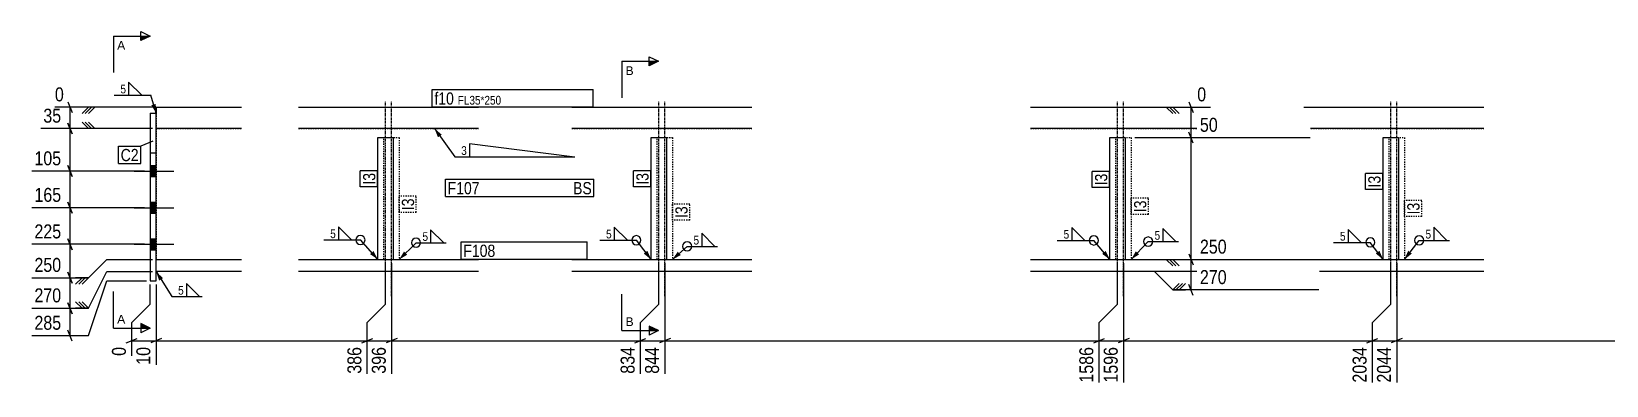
# Model space of a CAD drawing. Header units: millimetres. Extents: x 9 to 44203, y 10 to 1769.
# Drawn here: x 39038 to 41620, y 10 to 591 of the extents above; entities that cross this region are included whole.
import ezdxf

# ---------------------------------------------------------------- set-up
doc = ezdxf.new("R2010")
doc.units = ezdxf.units.MM
doc.linetypes.add('DXK_LINE_DOT2', pattern=[3.9198, 1.9599, -1.9599])
doc.linetypes.add('DXK_LINE_DOT3', pattern=[5.9187, 2.979, -0.9799, 0.9799, -0.9799])
for name, color, linetype in [('MÅLSÆTNING', 7, 'Continuous'), ('STÅL', 7, 'Continuous'), ('TEKST', 7, 'Continuous')]:
    doc.layers.add(name, color=color, linetype=linetype)
doc.styles.add('Arial', font='ARIAL.TTF', dxfattribs={"height": 0.2})
doc.styles.add('Arial Narrow', font='ARIALN.TTF', dxfattribs={"height": 0.2})

msp = doc.modelspace()

# ---------------------------------------------------------------- hatches: boundary and pattern name
at = {"layer": 'STÅL', "linetype": 'Continuous'}
for points in [[(39242.7, 352.6), (39242.7, 370.6), (39232.7, 370.6), (39232.7, 352.6)], [(39242.7, 352.6), (39242.7, 370.6), (39232.7, 370.6), (39232.7, 352.6)], [(39242.7, 292.6), (39242.7, 310.6), (39232.7, 310.6), (39232.7, 292.6)], [(39242.7, 292.6), (39242.7, 310.6), (39232.7, 310.6), (39232.7, 292.6)], [(39242.7, 232.6), (39242.7, 250.6), (39232.7, 250.6), (39232.7, 232.6)], [(39242.7, 232.6), (39242.7, 250.6), (39232.7, 250.6), (39232.7, 232.6)]]:
    msp.add_hatch(color=96, dxfattribs=at).paths.add_polyline_path(points)
at = {"layer": 'TEKST', "linetype": 'Continuous'}
for color, points in [(30, [(39217.7, 575.9), (39217.7, 583.4), (39232.7, 583.4)]), (30, [(40051.2, 534.4), (40051.2, 541.9), (40066.2, 541.9)]), (3, [(39242, 472), (39242.7, 456.6), (39234.8, 469.9)]), (3, [(39704.7, 417.2), (39699, 431.6), (39710.8, 421.6)]), (3, [(39704.7, 417.2), (39699, 431.6), (39710.8, 421.6)]), (3, [(39599, 230.3), (39606.2, 216.6), (39593.4, 225.3)]), (3, [(39654.4, 224.5), (39641.2, 216.6), (39649.1, 229.8)]), (3, [(40048, 230.8), (40054.2, 216.6), (40042.1, 226.2)]), (3, [(40102.8, 223.8), (40089.2, 216.6), (40097.8, 229.4)]), (3, [(40799.4, 230.5), (40806.2, 216.6), (40793.7, 225.7)]), (3, [(40854.2, 224.9), (40841.2, 216.6), (40848.8, 230)]), (3, [(41248.2, 230.8), (41254.2, 216.6), (41242.2, 226.3)]), (3, [(41301.3, 226.2), (41289.2, 216.6), (41295.3, 230.8)]), (3, [(39247.5, 181.9), (39242.7, 196.6), (39253.8, 185.9)]), (30, [(39217.7, 103.8), (39217.7, 111.3), (39232.7, 103.8)]), (30, [(40051.2, 99.8), (40051.2, 107.3), (40066.2, 99.8)])]:
    msp.add_hatch(color=color, dxfattribs=at).paths.add_polyline_path(points)

# ---------------------------------------------------------------- linework, layer by layer
at = {"layer": 'MÅLSÆTNING', "color": 7, "linetype": 'Continuous'}
for p, q in [((39131.6, 466.6), (39121.1, 456.1)), ((39142.1, 466.6), (39121.1, 466.6)), ((39136.8, 466.6), (39126.3, 456.1)), ((39142.1, 466.6), (39131.6, 456.1)), ((40868.7, 466.6), (40964.2, 466.6)), ((40898.8, 466.6), (40909.3, 456.1)), ((40898.8, 466.6), (40919.8, 466.6)), ((40904.1, 466.6), (40914.6, 456.1)), ((40909.3, 466.6), (40919.8, 456.1)), ((40935.7, 475.6), (40942.9, 457.6)), ((40939.3, 416.6), (40939.3, 466.6)), ((39098, 440.6), (39105.2, 422.6)), ((39131.6, 431.6), (39121.1, 442.1)), ((39131.6, 431.6), (39121.1, 442.1)), ((39136.8, 431.6), (39126.3, 442.1)), ((39136.8, 431.6), (39126.3, 442.1)), ((39142.1, 431.6), (39131.6, 442.1)), ((39142.1, 431.6), (39131.6, 442.1)), ((39236.7, 431.6), (39053.4, 431.6)), ((39142.1, 431.6), (39121.1, 431.6)), ((39142.1, 431.6), (39121.1, 431.6)), ((40847.2, 416.6), (41134.5, 416.6)), ((40847.2, 416.6), (41134.5, 416.6)), ((40942.9, 407.6), (40935.7, 425.6)), ((40942.9, 407.6), (40935.7, 425.6)), ((40939.3, 216.6), (40939.3, 416.6)), ((39223.7, 361.6), (39038.7, 361.6)), ((39098, 310.6), (39105.2, 292.6)), ((39223.7, 301.6), (39038.7, 301.6)), ((39101.6, 241.6), (39101.6, 301.6)), ((39223.7, 241.6), (39038.7, 241.6)), ((39223.7, 241.6), (39038.7, 241.6)), ((39105.2, 232.6), (39098, 250.6)), ((39098, 250.6), (39105.2, 232.6)), ((39101.6, 186.6), (39101.6, 241.6)), ((39131.6, 186.6), (39161.6, 216.6)), ((39131.6, 186.6), (39161.6, 216.6)), ((39161.6, 216.6), (39236.7, 216.6)), ((39161.6, 216.6), (39236.7, 216.6)), ((39618.7, 143.1), (39618.7, 210.6)), ((39618.7, 143.1), (39618.7, 210.6)), ((39628.7, 210.6), (39628.7, 29)), ((39628.7, 210.6), (39628.7, 29)), ((40066.7, 143.1), (40066.7, 210.6)), ((40066.7, 143.1), (40066.7, 210.6)), ((40076.7, 210.6), (40076.7, 29)), ((40076.7, 210.6), (40076.7, 29)), ((40818.7, 143.1), (40818.7, 210.6)), ((40818.7, 143.1), (40818.7, 210.6)), ((40828.7, 210.6), (40828.7, 14.4)), ((40861.9, 216.6), (41149.1, 216.6)), ((40861.9, 216.6), (41149.1, 216.6)), ((40898.8, 216.6), (40909.3, 206.1)), ((40898.8, 216.6), (40919.8, 216.6)), ((40898.8, 216.6), (40909.3, 206.1)), ((40898.8, 216.6), (40919.8, 216.6)), ((40904.1, 216.6), (40914.6, 206.1)), ((40904.1, 216.6), (40914.6, 206.1)), ((40909.3, 216.6), (40919.8, 206.1)), ((40909.3, 216.6), (40919.8, 206.1)), ((40935.7, 225.6), (40942.9, 207.6)), ((40935.7, 225.6), (40942.9, 207.6)), ((40939.3, 166.6), (40939.3, 216.6)), ((41266.7, 143.1), (41266.7, 210.6)), ((41266.7, 143.1), (41266.7, 210.6)), ((41276.7, 210.6), (41276.7, 14.4)), ((41276.7, 210.6), (41276.7, 14.4)), ((39038.7, 186.6), (39131.6, 186.6)), ((39038.7, 186.6), (39131.6, 186.6)), ((39105.2, 177.6), (39098, 195.6)), ((39098, 195.6), (39105.2, 177.6)), ((39101.6, 136.6), (39101.6, 186.6)), ((39121.1, 186.6), (39110.6, 176.1)), ((39131.6, 186.6), (39110.6, 186.6)), ((39121.1, 186.6), (39110.6, 176.1)), ((39131.6, 186.6), (39110.6, 186.6)), ((39126.3, 186.6), (39115.8, 176.1)), ((39126.3, 186.6), (39115.8, 176.1)), ((39131.6, 186.6), (39121.1, 176.1)), ((39131.6, 186.6), (39121.1, 176.1)), ((39131.6, 136.6), (39161.6, 196.6)), ((39131.6, 136.6), (39161.6, 196.6)), ((39131.6, 91.6), (39161.6, 181.6)), ((39161.6, 196.6), (39236.7, 196.6)), ((39161.6, 196.6), (39236.7, 196.6)), ((39161.6, 181.6), (39226.7, 181.6)), ((40879.3, 196.6), (40861.9, 196.6)), ((40909.3, 166.6), (40879.3, 196.6)), ((39232.7, 143.1), (39232.7, 175.6)), ((39242.7, 175.6), (39242.7, 43.7)), ((39242.7, 175.6), (39242.7, 43.7)), ((40909.3, 166.6), (40919.8, 177.1)), ((41149.1, 166.6), (40909.3, 166.6)), ((40909.3, 166.6), (40930.3, 166.6)), ((40914.6, 166.6), (40925.1, 177.1)), ((40919.8, 166.6), (40930.3, 177.1)), ((40942.9, 157.6), (40935.7, 175.6)), ((39038.7, 136.6), (39131.6, 136.6)), ((39038.7, 136.6), (39131.6, 136.6)), ((39105.2, 127.6), (39098, 145.6)), ((39098, 145.6), (39105.2, 127.6)), ((39101.6, 91.6), (39101.6, 136.6)), ((39121.1, 136.6), (39110.6, 147.1)), ((39121.1, 136.6), (39110.6, 147.1)), ((39131.6, 136.6), (39110.6, 136.6)), ((39131.6, 136.6), (39110.6, 136.6)), ((39126.3, 136.6), (39115.8, 147.1)), ((39126.3, 136.6), (39115.8, 147.1)), ((39131.6, 136.6), (39121.1, 147.1)), ((39131.6, 136.6), (39121.1, 147.1)), ((39202.7, 113.1), (39232.7, 143.1)), ((39588.7, 113.1), (39618.7, 143.1)), ((39588.7, 113.1), (39618.7, 143.1)), ((40036.7, 113.1), (40066.7, 143.1)), ((40036.7, 113.1), (40066.7, 143.1)), ((40788.7, 113.1), (40818.7, 143.1)), ((40788.7, 113.1), (40818.7, 143.1)), ((41236.7, 113.1), (41266.7, 143.1)), ((41236.7, 113.1), (41266.7, 143.1)), ((39202.7, 58.3), (39202.7, 113.1)), ((39588.7, 29), (39588.7, 113.1)), ((40036.7, 29), (40036.7, 113.1)), ((40788.7, 14.4), (40788.7, 113.1)), ((41236.7, 14.4), (41236.7, 113.1)), ((39038.7, 91.6), (39131.6, 91.6)), ((39105.2, 82.6), (39098, 100.6)), ((39193.7, 79.5), (39211.7, 86.7)), ((39202.7, 83.1), (39242.7, 83.1)), ((39251.7, 86.7), (39233.7, 79.5)), ((39251.7, 86.7), (39233.7, 79.5)), ((39579.7, 79.5), (39597.7, 86.7)), ((39588.7, 83.1), (39628.7, 83.1)), ((39637.7, 86.7), (39619.7, 79.5)), ((39637.7, 86.7), (39619.7, 79.5)), ((40027.7, 79.5), (40045.7, 86.7)), ((40036.7, 83.1), (40076.7, 83.1)), ((40085.7, 86.7), (40067.7, 79.5)), ((40085.7, 86.7), (40067.7, 79.5)), ((40779.7, 79.5), (40797.7, 86.7)), ((40788.7, 83.1), (40828.7, 83.1)), ((40837.7, 86.7), (40819.7, 79.5)), ((41227.7, 79.5), (41245.7, 86.7)), ((41236.7, 83.1), (41276.7, 83.1)), ((41285.7, 86.7), (41267.7, 79.5)), ((41285.7, 86.7), (41267.7, 79.5)), ((41276.7, 83.1), (42118.7, 83.1))]:
    msp.add_line(p, q, dxfattribs=at)
at = {"layer": 'STÅL', "color": 2, "linetype": 'Continuous'}
for p, q in [((39242.7, 466.6), (39242.7, 456.6)), ((39242.7, 466.6), (39382.7, 466.6)), ((39476.2, 466.6), (39771.2, 466.6)), ((39924.2, 466.6), (40219.2, 466.6)), ((40676.2, 466.6), (40971.2, 466.6)), ((41124.2, 466.6), (41419.2, 466.6)), ((39232.7, 456.6), (39232.7, 181.6)), ((39232.7, 456.6), (39242.7, 456.6)), ((39242.7, 216.6), (39242.7, 456.6)), ((39382.7, 431.6), (39242.7, 431.6)), ((39771.2, 431.6), (39476.2, 431.6)), ((39606.2, 216.6), (39606.2, 416.6)), ((39606.2, 416.6), (39631.2, 416.6)), ((39631.2, 416.6), (39631.2, 216.6)), ((40219.2, 431.6), (39924.2, 431.6)), ((40054.2, 216.6), (40054.2, 416.6)), ((40054.2, 416.6), (40079.2, 416.6)), ((40079.2, 416.6), (40079.2, 216.6)), ((40971.2, 431.6), (40676.2, 431.6)), ((40806.2, 216.6), (40806.2, 416.6)), ((40806.2, 416.6), (40831.2, 416.6)), ((40831.2, 416.6), (40831.2, 216.6)), ((41419.2, 431.6), (41124.2, 431.6)), ((41254.2, 216.6), (41254.2, 416.6)), ((41254.2, 416.6), (41279.2, 416.6)), ((41279.2, 416.6), (41279.2, 216.6)), ((39232.7, 391.6), (39242.7, 391.6)), ((39242.7, 196.6), (39242.7, 216.6)), ((39242.7, 216.6), (39382.7, 216.6)), ((39476.2, 216.6), (39771.2, 216.6)), ((39924.2, 216.6), (40219.2, 216.6)), ((40676.2, 216.6), (40971.2, 216.6)), ((41124.2, 216.6), (41419.2, 216.6)), ((39232.7, 181.6), (39242.7, 181.6)), ((39382.7, 196.6), (39242.7, 196.6)), ((39242.7, 181.6), (39242.7, 196.6)), ((39771.2, 196.6), (39476.2, 196.6)), ((40219.2, 196.6), (39924.2, 196.6)), ((40971.2, 196.6), (40676.2, 196.6)), ((41419.2, 196.6), (41124.2, 196.6))]:
    msp.add_line(p, q, dxfattribs=at)
at = {"layer": 'STÅL', "color": 7, "linetype": 'DXK_LINE_DOT3'}
for p, q in [((39618.7, 156.6), (39618.7, 476.6)), ((39628.7, 156.6), (39628.7, 476.6)), ((40066.7, 156.6), (40066.7, 476.6)), ((40076.7, 156.6), (40076.7, 476.6)), ((40818.7, 156.6), (40818.7, 476.6)), ((40828.7, 156.6), (40828.7, 476.6)), ((41266.7, 156.6), (41266.7, 476.6)), ((41276.7, 156.6), (41276.7, 476.6))]:
    msp.add_line(p, q, dxfattribs=at)
at = {"layer": 'STÅL', "color": 7, "linetype": 'DXK_LINE_DOT2'}
for p, q in [((39242.7, 456.6), (39242.7, 431.6)), ((39242.7, 431.6), (39242.7, 216.6)), ((39242.7, 431.6), (39382.7, 431.6)), ((39476.2, 431.6), (39771.2, 431.6)), ((39616.2, 216.6), (39616.2, 416.6)), ((39616.2, 416.6), (39641.2, 416.6)), ((39641.2, 416.6), (39641.2, 216.6)), ((39924.2, 431.6), (40219.2, 431.6)), ((40064.2, 216.6), (40064.2, 416.6)), ((40064.2, 416.6), (40089.2, 416.6)), ((40089.2, 416.6), (40089.2, 216.6)), ((40676.2, 431.6), (40971.2, 431.6)), ((40816.2, 216.6), (40816.2, 416.6)), ((40816.2, 416.6), (40829.4, 416.6)), ((40829.5, 416.6), (40829.4, 416.6)), ((40829.5, 416.6), (40841.2, 416.6)), ((40841.2, 416.6), (40841.2, 216.6)), ((41124.2, 431.6), (41419.2, 431.6)), ((41264.2, 216.6), (41264.2, 416.6)), ((41264.2, 416.6), (41277.4, 416.6)), ((41277.5, 416.6), (41277.4, 416.6)), ((41277.5, 416.6), (41289.2, 416.6)), ((41289.2, 416.6), (41289.2, 216.6)), ((39242.7, 216.6), (39382.7, 216.6)), ((39242.7, 196.6), (39242.7, 216.6)), ((39476.2, 216.6), (39771.2, 216.6)), ((39924.2, 216.6), (40219.2, 216.6)), ((40676.2, 216.6), (40971.2, 216.6)), ((41124.2, 216.6), (41419.2, 216.6))]:
    msp.add_line(p, q, dxfattribs=at)
at = {"layer": 'STÅL', "color": 96, "linetype": 'Continuous'}
for p, q in [((39206.7, 361.6), (39271.7, 361.6)), ((39206.7, 361.6), (39271.7, 361.6)), ((39232.7, 370.6), (39242.7, 370.6)), ((39232.7, 370.6), (39242.7, 370.6)), ((39232.7, 352.6), (39242.7, 352.6)), ((39232.7, 352.6), (39242.7, 352.6)), ((39232.7, 310.6), (39242.7, 310.6)), ((39232.7, 310.6), (39242.7, 310.6)), ((39206.7, 301.6), (39271.7, 301.6)), ((39206.7, 301.6), (39271.7, 301.6)), ((39232.7, 292.6), (39242.7, 292.6)), ((39232.7, 292.6), (39242.7, 292.6)), ((39206.7, 241.6), (39271.7, 241.6)), ((39206.7, 241.6), (39271.7, 241.6)), ((39232.7, 250.6), (39242.7, 250.6)), ((39232.7, 250.6), (39242.7, 250.6)), ((39232.7, 232.6), (39242.7, 232.6)), ((39232.7, 232.6), (39242.7, 232.6))]:
    msp.add_line(p, q, dxfattribs=at)
at = {"layer": 'TEKST', "color": 30, "linetype": 'Continuous'}
for p, q in [((39217.7, 575.9), (39217.7, 590.9)), ((39217.7, 590.9), (39232.7, 583.4)), ((39232.7, 583.4), (39217.7, 575.9)), ((40051.2, 534.4), (40051.2, 549.4)), ((40051.2, 549.4), (40066.2, 541.9)), ((40066.2, 541.9), (40051.2, 534.4)), ((39232.7, 103.8), (39217.7, 111.3)), ((39217.7, 111.3), (39217.7, 96.3)), ((39232.7, 103.8), (39217.7, 96.3)), ((40066.2, 99.8), (40051.2, 107.3)), ((40051.2, 107.3), (40051.2, 92.3)), ((40066.2, 99.8), (40051.2, 92.3))]:
    msp.add_line(p, q, dxfattribs=at)
at = {"layer": 'TEKST', "color": 3, "linetype": 'Continuous'}
for p, q in [((39242.7, 456.6), (39233.8, 486.3)), ((39606.2, 216.6), (39577.6, 248.7)), ((40054.2, 216.6), (40030, 248.2)), ((40806.2, 216.6), (40780, 247.8)), ((41254.2, 216.6), (41233.2, 244.6))]:
    msp.add_line(p, q, dxfattribs=at)
for centre, start, end in [((39577.6, 248.7), 90, 270), ((39577.6, 248.7), 270, 90), ((40030, 248.2), 90, 270), ((40030, 248.2), 270, 90), ((40780, 247.8), 90, 270), ((40780, 247.8), 270, 90), ((41233.2, 244.6), 90, 270), ((41233.2, 244.6), 270, 90)]:
    msp.add_arc(centre, 7.5, start, end, dxfattribs=at)

# ---------------------------------------------------------------- wipeouts: each hides what was drawn before it
at = {"color": 0, "linetype": 'Continuous'}
for points in [[(39192, 560.9), (39192, 575.9), (39178.7, 575.9), (39178.7, 560.9)], [(40025.5, 519.4), (40025.5, 534.4), (40012.2, 534.4), (40012.2, 519.4)]]:
    msp.add_wipeout(points, dxfattribs=at).dxf.layer = 'TEKST'
at = {"color": 0}
for points in [[(39194.5, 488.1), (39194.5, 505.5), (39182.9, 505.5), (39182.9, 488.1)], [(39213.9, 378), (39213.9, 399), (39184.5, 399), (39184.5, 378)], [(39753.1, 387), (39753.1, 404.4), (39741.6, 404.4), (39741.6, 387)], [(39772.9, 323.6), (39772.9, 344.6), (39720.5, 344.6), (39720.5, 323.6)], [(39956.9, 323.6), (39956.9, 344.6), (39926.2, 344.6), (39926.2, 323.6)], [(39538.3, 250.5), (39538.3, 267.9), (39526.8, 267.9), (39526.8, 250.5)], [(39689.6, 245.9), (39689.6, 263.3), (39678.1, 263.3), (39678.1, 245.9)], [(39990.7, 250), (39990.7, 267.4), (39979.1, 267.4), (39979.1, 250)], [(40740.7, 249.6), (40740.7, 267), (40729.2, 267), (40729.2, 249.6)], [(40890, 247.8), (40890, 265.2), (40878.4, 265.2), (40878.4, 247.8)], [(41193.9, 246.4), (41193.9, 263.8), (41182.3, 263.8), (41182.3, 246.4)], [(41334.2, 249.8), (41334.2, 267.2), (41322.6, 267.2), (41322.6, 249.8)], [(40134, 239.9), (40134, 257.3), (40122.5, 257.3), (40122.5, 239.9)], [(39289.1, 157.6), (39289.1, 175), (39277.5, 175), (39277.5, 157.6)]]:
    msp.add_wipeout(points, dxfattribs=at).dxf.layer = 'TEKST'

# ---------------------------------------------------------------- next in the draw order: linework, layer by layer
at = {"layer": 'TEKST', "color": 7, "linetype": 'Continuous'}
for p, q in [((39172.7, 583.4), (39172.7, 523.4)), ((39172.7, 583.4), (39232.7, 583.4)), ((40006.2, 541.9), (40006.2, 481.9)), ((40006.2, 541.9), (40066.2, 541.9))]:
    msp.add_line(p, q, dxfattribs=at)
at = {"layer": 'TEKST', "color": 3, "linetype": 'Continuous'}
for p, q in [((39219, 486.3), (39197.6, 507.8)), ((39197.6, 507.8), (39197.6, 486.3)), ((39173.6, 486.3), (39233.8, 486.3)), ((39197.6, 486.3), (39219, 486.3)), ((39699, 431.6), (39732.3, 385.2)), ((39699, 431.6), (39732.3, 385.2)), ((39924.6, 385.2), (39756.2, 406.6)), ((39756.2, 406.6), (39756.2, 385.2)), ((39732.3, 385.2), (39928.9, 385.2)), ((39756.2, 385.2), (39924.6, 385.2)), ((39562.8, 248.7), (39541.4, 270.2)), ((39541.4, 270.2), (39541.4, 248.7)), ((39714.2, 244.1), (39692.7, 265.5)), ((39692.7, 265.5), (39692.7, 244.1)), ((40015.2, 248.2), (39993.8, 269.6)), ((39993.8, 269.6), (39993.8, 248.2)), ((40158.6, 238.1), (40137.1, 259.5)), ((40137.1, 259.5), (40137.1, 238.1)), ((40765.2, 247.8), (40743.8, 269.3)), ((40743.8, 269.3), (40743.8, 247.8)), ((40914.5, 246), (40893, 267.4)), ((40893, 267.4), (40893, 246)), ((41218.4, 244.6), (41197, 266)), ((41197, 266), (41197, 244.6)), ((41358.7, 248), (41337.3, 269.4)), ((41337.3, 269.4), (41337.3, 248)), ((39517.5, 248.7), (39577.6, 248.7)), ((39541.4, 248.7), (39562.8, 248.7)), ((39641.2, 216.6), (39668.8, 244.1)), ((39668.8, 244.1), (39718.4, 244.1)), ((39692.7, 244.1), (39714.2, 244.1)), ((39969.8, 248.2), (40030, 248.2)), ((39993.8, 248.2), (40015.2, 248.2)), ((40089.2, 216.6), (40113.2, 238.1)), ((40113.2, 238.1), (40162.8, 238.1)), ((40137.1, 238.1), (40158.6, 238.1)), ((40719.9, 247.8), (40780, 247.8)), ((40743.8, 247.8), (40765.2, 247.8)), ((40841.2, 216.6), (40869.1, 246)), ((40869.1, 246), (40918.8, 246)), ((40893, 246), (40914.5, 246)), ((41173, 244.6), (41233.2, 244.6)), ((41197, 244.6), (41218.4, 244.6)), ((41289.2, 216.6), (41313.3, 248)), ((41313.3, 248), (41363, 248)), ((41337.3, 248), (41358.7, 248)), ((39242.7, 196.6), (39268.2, 155.8)), ((39268.2, 155.8), (39317.9, 155.8)), ((39313.6, 155.8), (39292.2, 177.2)), ((39292.2, 177.2), (39292.2, 155.8)), ((39292.2, 155.8), (39313.6, 155.8))]:
    msp.add_line(p, q, dxfattribs=at)
for centre, start, end in [((39668.8, 244.1), 90, 270), ((39668.8, 244.1), 270, 90), ((40113.2, 238.1), 90, 270), ((40113.2, 238.1), 270, 90), ((40869.1, 246), 90, 270), ((40869.1, 246), 270, 90), ((41313.3, 248), 90, 270), ((41313.3, 248), 270, 90)]:
    msp.add_arc(centre, 7.5, start, end, dxfattribs=at)

# ---------------------------------------------------------------- next in the draw order: texts
at = {"layer": 'TEKST', "color": 3, "linetype": 'Continuous', "style": 'Arial'}
for s, p in [('A', (39178.7, 560.9)), ('B', (40012.2, 519.4))]:
    msp.add_text(s, height=14.3, dxfattribs=at).set_placement(p)
at = {"layer": 'TEKST', "color": 3, "style": 'Arial Narrow'}
for s, p in [('5', (39184.1, 489.3)), ('3', (39742.8, 388.2)), ('5', (39528, 251.7)), ('5', (39679.3, 247.1)), ('5', (39980.3, 251.2)), ('5', (40730.4, 250.8)), ('5', (40879.6, 249)), ('5', (41183.5, 247.6)), ('5', (41323.8, 251)), ('5', (40123.7, 241.1)), ('5', (39278.7, 158.8))]:
    msp.add_text(s, height=14.3, dxfattribs=at).set_placement(p)

# ---------------------------------------------------------------- next in the draw order: wipeouts: each hides what was drawn before it
at = {"color": 0, "linetype": 'Continuous'}
for points, layer in [([(40969, 471.4), (40969, 505), (40944.7, 505), (40944.7, 471.4)], 'MÅLSÆTNING'), ([(41135, 421.4), (41135, 455), (40949.1, 455), (40949.1, 421.4)], 'MÅLSÆTNING'), ([(39091.8, 306.4), (39091.8, 340), (39038.3, 340), (39038.3, 306.4)], 'MÅLSÆTNING'), ([(41149.6, 221.4), (41149.6, 255), (40949.1, 255), (40949.1, 221.4)], 'MÅLSÆTNING'), ([(39091.8, 191.4), (39091.8, 225), (39038.3, 225), (39038.3, 191.4)], 'MÅLSÆTNING'), ([(41149.6, 171.4), (41149.6, 205), (40949.1, 205), (40949.1, 171.4)], 'MÅLSÆTNING'), ([(39091.8, 141.4), (39091.8, 175), (39038.3, 175), (39038.3, 141.4)], 'MÅLSÆTNING'), ([(40823.9, 77.7), (40790.3, 77.7), (40790.3, 9.6), (40823.9, 9.6)], 'MÅLSÆTNING'), ([(41271.9, 77.7), (41238.3, 77.7), (41238.3, 9.6), (41271.9, 9.6)], 'MÅLSÆTNING'), ([(39192, 111.3), (39192, 126.3), (39178.7, 126.3), (39178.7, 111.3)], 'TEKST')]:
    msp.add_wipeout(points, dxfattribs=at).dxf.layer = layer
at = {"color": 0}
for points in [[(39730.8, 470.8), (39730.8, 491.8), (39698.8, 491.8), (39698.8, 470.8)], [(39213.9, 378), (39213.9, 399), (39184.5, 399), (39184.5, 378)], [(39602, 358.6), (39581, 358.6), (39581, 339.4), (39602, 339.4)], [(39772.9, 323.6), (39772.9, 344.6), (39720.5, 344.6), (39720.5, 323.6)], [(39956.9, 323.6), (39956.9, 344.6), (39926.2, 344.6), (39926.2, 323.6)], [(40050, 358.6), (40029, 358.6), (40029, 339.4), (40050, 339.4)], [(40802, 357.5), (40781, 357.5), (40781, 338.3), (40802, 338.3)], [(41250, 354), (41229, 354), (41229, 334.8), (41250, 334.8)], [(39665.5, 316.7), (39644.5, 316.7), (39644.5, 297.5), (39665.5, 297.5)], [(40866, 313.4), (40845, 313.4), (40845, 294.2), (40866, 294.2)], [(40113.9, 303.8), (40092.9, 303.8), (40092.9, 284.6), (40113.9, 284.6)], [(41313.9, 309.7), (41292.9, 309.7), (41292.9, 290.5), (41313.9, 290.5)], [(39945.8, 220.8), (39945.8, 241.8), (39746.3, 241.8), (39746.3, 220.8)]]:
    msp.add_wipeout(points, dxfattribs=at).dxf.layer = 'TEKST'

# ---------------------------------------------------------------- next in the draw order: linework, layer by layer
at = {"layer": 'MÅLSÆTNING', "color": 7, "linetype": 'Continuous'}
for p, q in [((39098, 370.6), (39105.2, 352.6)), ((39101.6, 301.6), (39101.6, 361.6)), ((39105.2, 292.6), (39098, 310.6)), ((39223.7, 301.6), (39038.7, 301.6)), ((40828.7, 210.6), (40828.7, 14.4)), ((40788.7, 14.4), (40788.7, 113.1)), ((41236.7, 14.4), (41236.7, 113.1)), ((40076.7, 83.1), (40788.7, 83.1)), ((40779.7, 79.5), (40797.7, 86.7)), ((40837.7, 86.7), (40819.7, 79.5)), ((40828.7, 83.1), (41236.7, 83.1)), ((41227.7, 79.5), (41245.7, 86.7))]:
    msp.add_line(p, q, dxfattribs=at)
at = {"layer": 'TEKST', "color": 7, "linetype": 'Continuous'}
for p, q in [((39180.9, 402.6), (39217.5, 402.6)), ((39180.9, 374.4), (39180.9, 402.6)), ((39237.3, 411), (39217.5, 402.6)), ((39217.5, 374.4), (39217.5, 402.6)), ((39180.9, 374.4), (39217.5, 374.4)), ((39716.9, 348.2), (39960.5, 348.2)), ((39716.9, 320), (39716.9, 348.2)), ((39960.5, 320), (39960.5, 348.2)), ((39716.9, 320), (39960.5, 320)), ((39172.7, 103.8), (39172.7, 163.8)), ((39172.7, 103.8), (39232.7, 103.8))]:
    msp.add_line(p, q, dxfattribs=at)

# ---------------------------------------------------------------- next in the draw order: texts
at = {"layer": 'MÅLSÆTNING', "color": 3, "linetype": 'Continuous', "style": 'Arial Narrow'}
for s, height, p in [('0', 22.9, (40949.5, 476.2)), ('50', 22.91, (40953.9, 426.2)), ('165', 22.91, (39043.1, 311.2)), ('250', 22.91, (40953.9, 226.2)), ('250', 22.91, (39043.1, 196.2)), ('270', 22.91, (40953.9, 176.2)), ('270', 22.91, (39043.1, 146.2))]:
    msp.add_text(s, height=height, dxfattribs=at).set_placement(p)
for s, p in [('1596', (40819.1, 14.4)), ('2044', (41267.1, 14.4))]:
    msp.add_text(s, height=22.91, rotation=90.0002, dxfattribs=at).set_placement(p)
at = {"layer": 'TEKST', "color": 3, "style": 'Arial Narrow'}
for s, p in [('C2', (39184.5, 378)), ('F107', (39720.5, 323.6)), ('BS', (39926.2, 323.6))]:
    msp.add_text(s, height=20.04, dxfattribs=at).set_placement(p)
at = {"layer": 'TEKST', "color": 3, "linetype": 'Continuous', "style": 'Arial'}
msp.add_text('A', height=14.3, dxfattribs=at).set_placement((39178.7, 111.3))

# ---------------------------------------------------------------- next in the draw order: wipeouts: each hides what was drawn before it
at = {"color": 0, "linetype": 'Continuous'}
msp.add_wipeout([(39091.8, 96.4), (39091.8, 130), (39038.3, 130), (39038.3, 96.4)], dxfattribs=at).dxf.layer = 'MÅLSÆTNING'
at = {"color": 0}
for points in [[(39730.8, 470.8), (39730.8, 491.8), (39698.8, 491.8), (39698.8, 470.8)], [(39602, 358.6), (39581, 358.6), (39581, 339.4), (39602, 339.4)], [(40050, 358.6), (40029, 358.6), (40029, 339.4), (40050, 339.4)], [(40802, 357.5), (40781, 357.5), (40781, 338.3), (40802, 338.3)], [(41250, 354), (41229, 354), (41229, 334.8), (41250, 334.8)], [(39665.5, 316.7), (39644.5, 316.7), (39644.5, 297.5), (39665.5, 297.5)], [(40866, 313.4), (40845, 313.4), (40845, 294.2), (40866, 294.2)], [(40113.9, 303.8), (40092.9, 303.8), (40092.9, 284.6), (40113.9, 284.6)], [(41313.9, 309.7), (41292.9, 309.7), (41292.9, 290.5), (41313.9, 290.5)], [(39945.8, 220.8), (39945.8, 241.8), (39746.3, 241.8), (39746.3, 220.8)]]:
    msp.add_wipeout(points, dxfattribs=at).dxf.layer = 'TEKST'

# ---------------------------------------------------------------- next in the draw order: linework, layer by layer
at = {"layer": 'TEKST', "color": 7, "linetype": 'Continuous'}
for p, q in [((39695.2, 467.2), (39695.2, 495.4)), ((39577.4, 335.8), (39577.4, 362.2)), ((39605.6, 362.2), (39577.4, 362.2)), ((39605.6, 335.8), (39605.6, 362.2)), ((40025.4, 335.8), (40025.4, 362.2)), ((40053.6, 362.2), (40025.4, 362.2)), ((40053.6, 335.8), (40053.6, 362.2)), ((39605.6, 335.8), (39577.4, 335.8)), ((40053.6, 335.8), (40025.4, 335.8)), ((40777.4, 334.7), (40777.4, 361.1)), ((40805.6, 361.1), (40777.4, 361.1)), ((40805.6, 334.7), (40805.6, 361.1)), ((41225.4, 331.2), (41225.4, 357.6)), ((41253.6, 357.6), (41225.4, 357.6)), ((41253.6, 331.2), (41253.6, 357.6)), ((40805.6, 334.7), (40777.4, 334.7)), ((41253.6, 331.2), (41225.4, 331.2)), ((39742.7, 245.4), (39949.4, 245.4)), ((39742.7, 217.2), (39742.7, 245.4)), ((39949.4, 217.2), (39949.4, 245.4)), ((39742.7, 217.2), (39949.4, 217.2))]:
    msp.add_line(p, q, dxfattribs=at)
at = {"layer": 'TEKST', "color": 7, "linetype": 'DXK_LINE_DOT2'}
for p, q in [((39640.9, 293.9), (39640.9, 320.3)), ((39669.1, 320.3), (39640.9, 320.3)), ((39669.1, 293.9), (39669.1, 320.3)), ((40841.2, 315.1), (40841.4, 317)), ((40841.4, 290.6), (40841.4, 317)), ((40869.6, 317), (40841.4, 317)), ((40869.6, 290.6), (40869.6, 317)), ((41289.2, 312.7), (41289.3, 313.3)), ((41289.3, 286.9), (41289.3, 313.3)), ((41317.5, 313.3), (41289.3, 313.3)), ((41317.5, 286.9), (41317.5, 313.3)), ((39641.2, 297.7), (39640.9, 293.9)), ((39669.1, 293.9), (39640.9, 293.9)), ((40089.2, 307.1), (40089.3, 307.4)), ((40089.3, 281), (40089.3, 307.4)), ((40117.5, 307.4), (40089.3, 307.4)), ((40117.5, 281), (40117.5, 307.4)), ((40869.6, 290.6), (40841.4, 290.6)), ((41317.5, 286.9), (41289.3, 286.9)), ((40117.5, 281), (40089.3, 281))]:
    msp.add_line(p, q, dxfattribs=at)

# ---------------------------------------------------------------- next in the draw order: texts
at = {"layer": 'MÅLSÆTNING', "color": 3, "linetype": 'Continuous', "style": 'Arial Narrow'}
msp.add_text('285', height=22.91, dxfattribs=at).set_placement((39043.1, 101.2))
at = {"layer": 'TEKST', "color": 3, "style": 'Arial Narrow'}
for p in [(39602, 339.4), (40050, 339.4), (40802, 338.3), (41250, 334.8), (39665.5, 297.5), (40866, 294.2), (40113.9, 284.6), (41313.9, 290.5)]:
    msp.add_text('I3', height=20.04, rotation=90.0002, dxfattribs=at).set_placement(p)
msp.add_text('F108', height=20.04, dxfattribs=at).set_placement((39746.3, 220.8))

# ---------------------------------------------------------------- next in the draw order: wipeouts: each hides what was drawn before it
at = {"color": 0, "linetype": 'Continuous'}
for points in [[(39091.8, 366.4), (39091.8, 400), (39038.3, 400), (39038.3, 366.4)], [(39091.8, 246.4), (39091.8, 280), (39038.3, 280), (39038.3, 246.4)], [(40071.9, 77.7), (40038.3, 77.7), (40038.3, 24.2), (40071.9, 24.2)], [(40783.9, 77.7), (40750.3, 77.7), (40750.3, 9.6), (40783.9, 9.6)], [(41231.9, 77.7), (41198.3, 77.7), (41198.3, 9.6), (41231.9, 9.6)]]:
    msp.add_wipeout(points, dxfattribs=at).dxf.layer = 'MÅLSÆTNING'
at = {"color": 0}
msp.add_wipeout([(39955.4, 470.8), (39955.4, 485.8), (39737.1, 485.8), (39737.1, 470.8)], dxfattribs=at).dxf.layer = 'TEKST'

# ---------------------------------------------------------------- next in the draw order: linework, layer by layer
at = {"layer": 'MÅLSÆTNING', "color": 7, "linetype": 'Continuous'}
for p, q in [((39101.6, 361.6), (39101.6, 431.6)), ((39223.7, 361.6), (39038.7, 361.6)), ((39105.2, 352.6), (39098, 370.6)), ((40036.7, 29), (40036.7, 113.1)), ((39628.7, 83.1), (40036.7, 83.1)), ((40027.7, 79.5), (40045.7, 86.7))]:
    msp.add_line(p, q, dxfattribs=at)

# ---------------------------------------------------------------- next in the draw order: texts
at = {"layer": 'MÅLSÆTNING', "color": 3, "linetype": 'Continuous', "style": 'Arial Narrow'}
for s, p in [('105', (39043.1, 371.2)), ('225', (39043.1, 251.2))]:
    msp.add_text(s, height=22.91, dxfattribs=at).set_placement(p)
for s, p in [('844', (40067.1, 29)), ('1586', (40779.1, 14.4)), ('2034', (41227.1, 14.4))]:
    msp.add_text(s, height=22.91, rotation=90.0002, dxfattribs=at).set_placement(p)

# ---------------------------------------------------------------- next in the draw order: wipeouts: each hides what was drawn before it
at = {"color": 0}
msp.add_wipeout([(39955.4, 470.8), (39955.4, 485.8), (39737.1, 485.8), (39737.1, 470.8)], dxfattribs=at).dxf.layer = 'TEKST'

# ---------------------------------------------------------------- next in the draw order: linework, layer by layer
at = {"layer": 'TEKST', "color": 7, "linetype": 'Continuous'}
for p, q in [((39695.2, 495.4), (39959, 495.4)), ((39959, 467.2), (39959, 495.4)), ((39695.2, 467.2), (39959, 467.2))]:
    msp.add_line(p, q, dxfattribs=at)

# ---------------------------------------------------------------- next in the draw order: texts
at = {"layer": 'TEKST', "color": 3, "style": 'Arial Narrow'}
for s, height, p in [('f10', 20.04, (39698.8, 470.8)), ('FL35*250', 14.32, (39737.1, 470.8))]:
    msp.add_text(s, height=height, dxfattribs=at).set_placement(p)

# ---------------------------------------------------------------- next in the draw order: wipeouts: each hides what was drawn before it
at = {"color": 0, "linetype": 'Continuous'}
for points, layer in [([(39091.8, 436.4), (39091.8, 470), (39052.9, 470), (39052.9, 436.4)], 'MÅLSÆTNING'), ([(39623.9, 77.7), (39590.3, 77.7), (39590.3, 24.2), (39623.9, 24.2)], 'MÅLSÆTNING'), ([(40031.9, 77.7), (39998.3, 77.7), (39998.3, 24.2), (40031.9, 24.2)], 'MÅLSÆTNING'), ([(40025.5, 107.3), (40025.5, 122.3), (40012.2, 122.3), (40012.2, 107.3)], 'TEKST')]:
    msp.add_wipeout(points, dxfattribs=at).dxf.layer = layer

# ---------------------------------------------------------------- next in the draw order: linework, layer by layer
at = {"layer": 'MÅLSÆTNING', "color": 7, "linetype": 'Continuous'}
for p, q in [((39236.7, 466.6), (39076.7, 466.6)), ((39098, 475.6), (39105.2, 457.6)), ((39101.6, 431.6), (39101.6, 466.6)), ((39105.2, 422.6), (39098, 440.6)), ((39236.7, 431.6), (39053.4, 431.6)), ((39588.7, 29), (39588.7, 113.1)), ((39242.7, 83.1), (39588.7, 83.1)), ((39579.7, 79.5), (39597.7, 86.7))]:
    msp.add_line(p, q, dxfattribs=at)
at = {"layer": 'TEKST', "color": 7, "linetype": 'Continuous'}
for q in [(40006.2, 159.8), (40066.2, 99.8)]:
    msp.add_line((40006.2, 99.8), q, dxfattribs=at)

# ---------------------------------------------------------------- next in the draw order: texts
at = {"layer": 'MÅLSÆTNING', "color": 3, "linetype": 'Continuous', "style": 'Arial Narrow'}
msp.add_text('35', height=22.91, dxfattribs=at).set_placement((39057.7, 441.2))
for s, p in [('396', (39619.1, 29)), ('834', (40027.1, 29))]:
    msp.add_text(s, height=22.91, rotation=90.0002, dxfattribs=at).set_placement(p)
at = {"layer": 'TEKST', "color": 3, "linetype": 'Continuous', "style": 'Arial'}
msp.add_text('B', height=14.3, dxfattribs=at).set_placement((40012.2, 107.3))

# ---------------------------------------------------------------- next in the draw order: wipeouts: each hides what was drawn before it
at = {"color": 0, "linetype": 'Continuous'}
for points in [[(39096.2, 471.4), (39096.2, 505), (39071.9, 505), (39071.9, 471.4)], [(39237.9, 77.7), (39204.3, 77.7), (39204.3, 38.8), (39237.9, 38.8)], [(39583.9, 77.7), (39550.3, 77.7), (39550.3, 24.2), (39583.9, 24.2)]]:
    msp.add_wipeout(points, dxfattribs=at).dxf.layer = 'MÅLSÆTNING'

# ---------------------------------------------------------------- next in the draw order: texts
at = {"layer": 'MÅLSÆTNING', "color": 3, "linetype": 'Continuous', "style": 'Arial Narrow'}
msp.add_text('0', height=22.9, dxfattribs=at).set_placement((39076.7, 476.2))
msp.add_text('386', height=22.91, rotation=90.0002, dxfattribs=at).set_placement((39579.1, 29))

# ---------------------------------------------------------------- next in the draw order: wipeouts: each hides what was drawn before it
at = {"color": 0, "linetype": 'Continuous'}
msp.add_wipeout([(39197.9, 77.7), (39164.3, 77.7), (39164.3, 53.5), (39197.9, 53.5)], dxfattribs=at).dxf.layer = 'MÅLSÆTNING'

# ---------------------------------------------------------------- next in the draw order: texts
at = {"layer": 'MÅLSÆTNING', "color": 3, "linetype": 'Continuous', "style": 'Arial Narrow'}
for s, height, p in [('0', 22.9, (39193.1, 58.3)), ('10', 22.91, (39233.1, 43.7))]:
    msp.add_text(s, height=height, rotation=90.0002, dxfattribs=at).set_placement(p)

doc.saveas('drawing.dxf')
